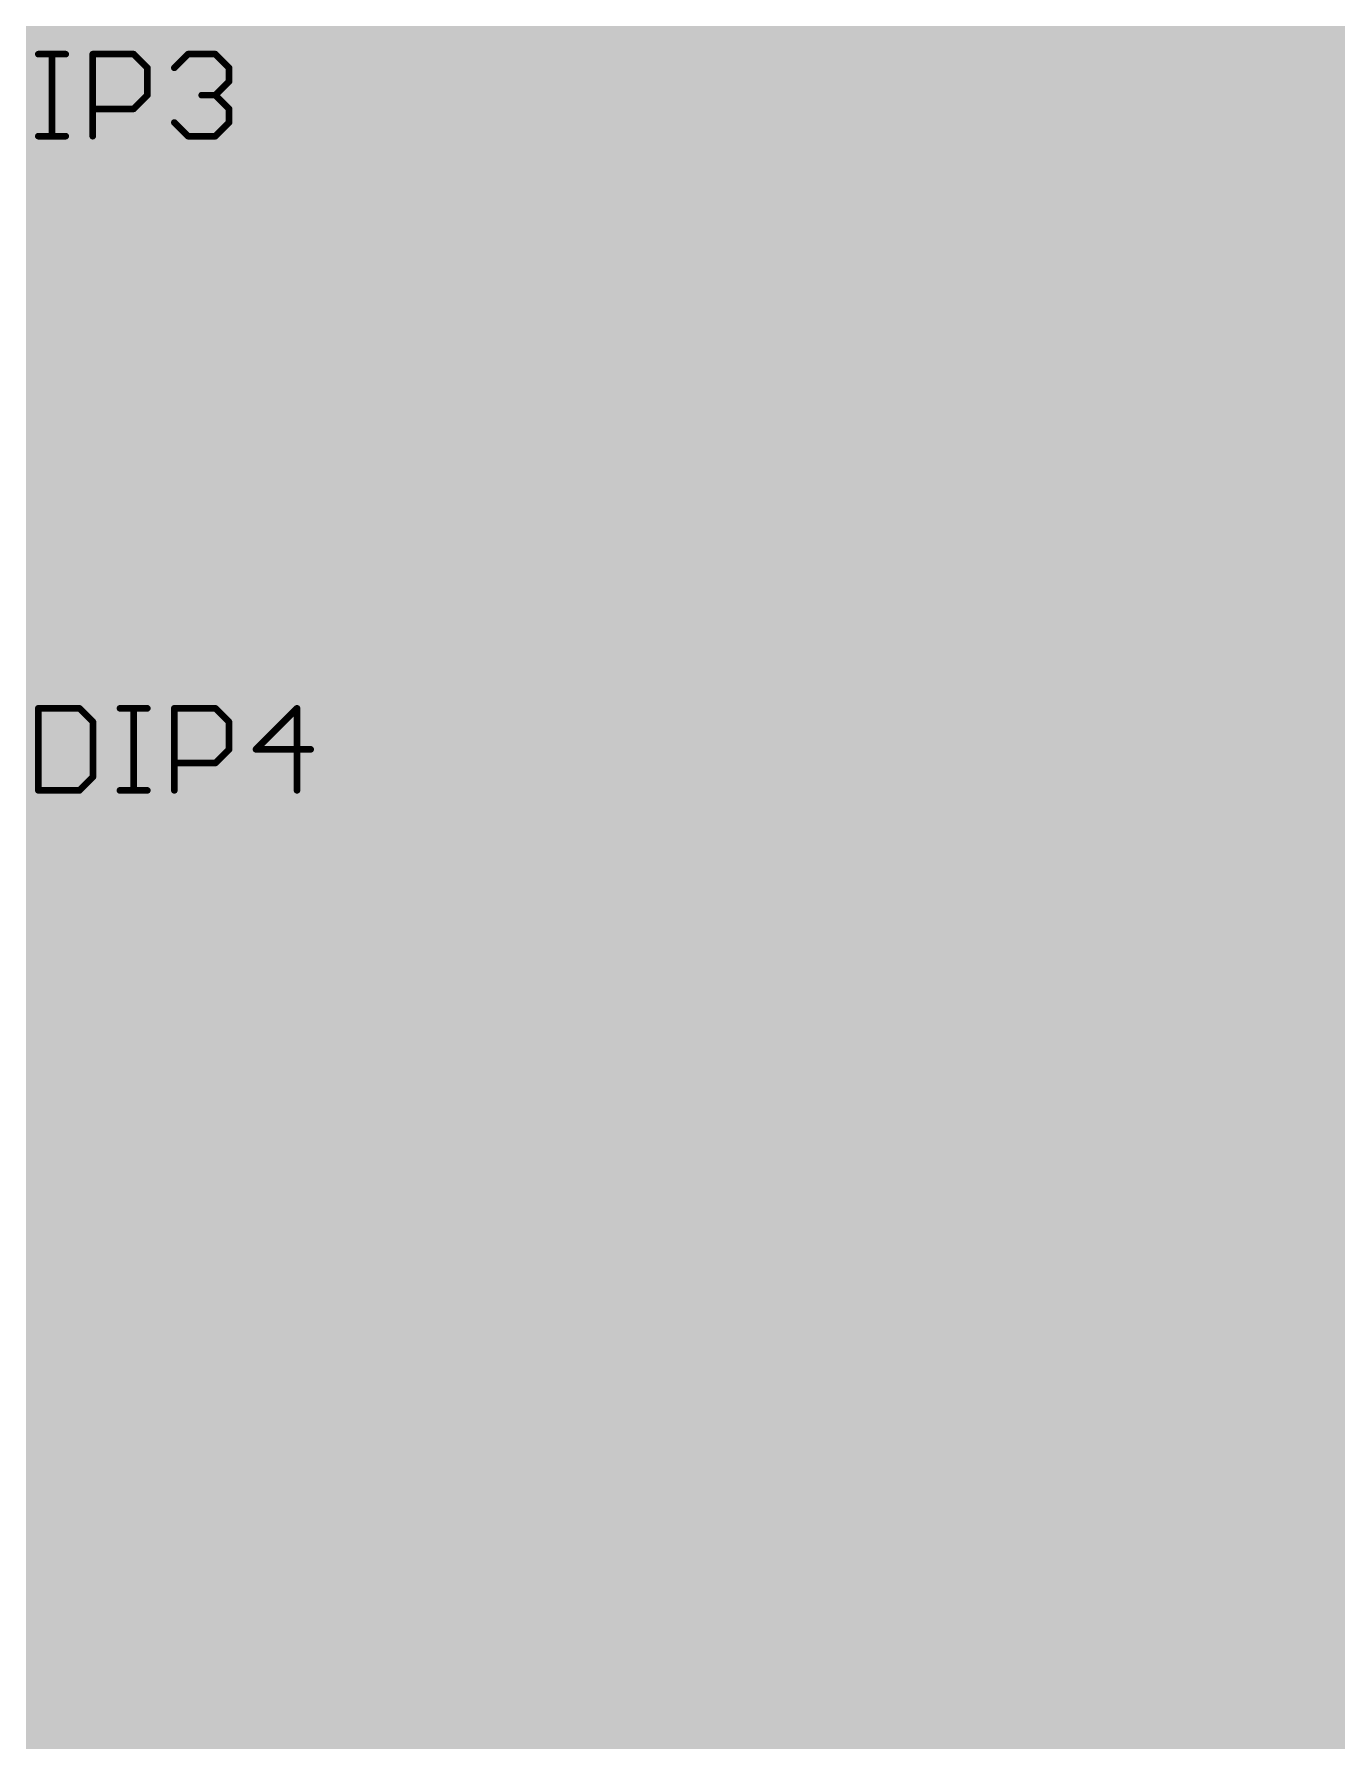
# Model space of a CAD drawing. Extents: x 0 to 10.8, y 0 to 6.1.
# Drawn here: x 4.671 to 5.259, y 1.133 to 1.903 of the extents above; entities that cross this region are included whole.
import ezdxf

# ---------------------------------------------------------------- set-up
doc = ezdxf.new("R2010")
doc.units = 0
for name, color, linetype in [('1', 22, 'CONTINUOUS'), ('16', 175, 'CONTINUOUS'), ('25', 253, 'CONTINUOUS')]:
    doc.layers.add(name, color=color, linetype=linetype)

msp = doc.modelspace()

# ---------------------------------------------------------------- linework, layer by layer
at = {"layer": '1'}
for points, const_width in [([(6.199547, 2.864701), (3.888843, 0.553996)], 0.016), ([(6.24, 2.85), (3.905, 0.515)], 0.032), ([(3.938059, 0.492906), (6.254701, 2.809547)], 0.016), ([(4.503693, 1.904), (5.238846, 1.904)], 0.016), ([(4.487693, 1.888), (5.222846, 1.888)], 0.016), ([(4.485996, 1.872), (5.206846, 1.872)], 0.016), ([(4.485996, 1.856), (5.190846, 1.856)], 0.016), ([(4.485996, 1.84), (5.174846, 1.84)], 0.016), ([(4.485996, 1.824), (5.158846, 1.824)], 0.016), ([(4.485996, 1.808), (5.142846, 1.808)], 0.016), ([(5.253154, 1.808), (7.504591, 1.808)], 0.016), ([(4.485996, 1.792), (5.126846, 1.792)], 0.016), ([(5.237154, 1.792), (7.514465, 1.792)], 0.016), ([(4.485996, 1.776), (5.110846, 1.776)], 0.016), ([(5.221154, 1.776), (7.514465, 1.776)], 0.016), ([(4.485996, 1.76), (5.094846, 1.76)], 0.016), ([(5.205154, 1.76), (7.514465, 1.76)], 0.016), ([(4.485996, 1.744), (5.078846, 1.744)], 0.016), ([(5.189154, 1.744), (7.514465, 1.744)], 0.016), ([(4.485996, 1.728), (5.062846, 1.728)], 0.016), ([(5.173154, 1.728), (7.514465, 1.728)], 0.016), ([(4.485996, 1.712), (5.046846, 1.712)], 0.016), ([(5.157154, 1.712), (7.514465, 1.712)], 0.016), ([(4.485996, 1.696), (5.030846, 1.696)], 0.016), ([(5.141154, 1.696), (7.514465, 1.696)], 0.016), ([(4.485996, 1.68), (5.014846, 1.68)], 0.016), ([(5.125154, 1.68), (7.514465, 1.68)], 0.016), ([(4.485996, 1.664), (4.998846, 1.664)], 0.016), ([(5.109154, 1.664), (7.514465, 1.664)], 0.016), ([(4.485996, 1.648), (4.982846, 1.648)], 0.016), ([(5.093154, 1.648), (7.514465, 1.648)], 0.016), ([(4.485996, 1.632), (4.966846, 1.632)], 0.016), ([(5.077154, 1.632), (7.514465, 1.632)], 0.016), ([(4.480693, 1.616), (4.950846, 1.616)], 0.016), ([(5.061154, 1.616), (7.514465, 1.616)], 0.016), ([(4.464693, 1.6), (4.934846, 1.6)], 0.016), ([(5.045154, 1.6), (7.514465, 1.6)], 0.016), ([(4.448693, 1.584), (4.918846, 1.584)], 0.016), ([(5.029154, 1.584), (7.514465, 1.584)], 0.016), ([(4.44139, 1.568), (4.902846, 1.568)], 0.016), ([(5.013154, 1.568), (7.514465, 1.568)], 0.016), ([(4.44139, 1.552), (4.886846, 1.552)], 0.016), ([(4.997154, 1.552), (7.514465, 1.552)], 0.016), ([(4.441303, 1.536), (4.870846, 1.536)], 0.016), ([(4.981154, 1.536), (7.514465, 1.536)], 0.016), ([(4.438524, 1.52), (4.854846, 1.52)], 0.016), ([(4.965154, 1.52), (7.514465, 1.52)], 0.016), ([(4.44339, 1.504), (4.838846, 1.504)], 0.016), ([(4.949154, 1.504), (7.514465, 1.504)], 0.016), ([(4.44339, 1.488), (4.822846, 1.488)], 0.016), ([(4.933154, 1.488), (7.514465, 1.488)], 0.016), ([(4.44339, 1.472), (4.806846, 1.472)], 0.016), ([(4.917154, 1.472), (7.514465, 1.472)], 0.016), ([(4.44339, 1.456), (4.790846, 1.456)], 0.016), ([(4.901154, 1.456), (7.514465, 1.456)], 0.016), ([(4.443295, 1.44), (4.774846, 1.44)], 0.016), ([(4.885154, 1.44), (7.514465, 1.44)], 0.016), ([(3.553843, 1.424), (4.758846, 1.424)], 0.016), ([(4.869154, 1.424), (7.514465, 1.424)], 0.016), ([(4.404378, 1.408), (4.742846, 1.408)], 0.016), ([(4.853154, 1.408), (6.21137, 1.408)], 0.016), ([(4.430386, 1.392), (4.726846, 1.392)], 0.016), ([(4.837154, 1.392), (6.185358, 1.392)], 0.016), ([(4.446386, 1.376), (4.710846, 1.376)], 0.016), ([(4.821154, 1.376), (6.169358, 1.376)], 0.016), ([(4.458748, 1.36), (4.694846, 1.36)], 0.016), ([(4.805154, 1.36), (6.157, 1.36)], 0.016), ([(4.467988, 1.344), (4.678846, 1.344)], 0.016), ([(4.789154, 1.344), (6.14776, 1.344)], 0.016), ([(4.773154, 1.328), (6.14135, 1.328)], 0.016), ([(4.757154, 1.312), (6.137067, 1.312)], 0.016), ([(4.741154, 1.296), (6.134394, 1.296)], 0.016), ([(4.725154, 1.28), (6.134394, 1.28)], 0.016), ([(4.709154, 1.264), (6.134843, 1.264)], 0.016), ([(4.693154, 1.248), (6.13913, 1.248)], 0.016), ([(4.677154, 1.232), (6.143413, 1.232)], 0.016), ([(4.661154, 1.216), (6.152213, 1.216)], 0.016), ([(4.645154, 1.2), (6.161453, 1.2)], 0.016), ([(4.629154, 1.184), (6.177071, 1.184)], 0.016), ([(4.613154, 1.168), (6.197016, 1.168)], 0.016), ([(4.597154, 1.152), (6.231157, 1.152)], 0.016), ([(4.581154, 1.136), (7.514465, 1.136)], 0.016)]:
    msp.add_lwpolyline(points, dxfattribs=dict(at, const_width=const_width))
at = {"layer": '1', "const_width": 0.008}
for points in [[(5.238846, 1.9, 1), (5.238846, 1.908)], [(5.222846, 1.884, 1), (5.222846, 1.892)], [(5.206846, 1.868, 1), (5.206846, 1.876)], [(5.190846, 1.852, 1), (5.190846, 1.86)], [(5.174846, 1.836, 1), (5.174846, 1.844)], [(5.158846, 1.82, 1), (5.158846, 1.828)], [(5.142846, 1.804, 1), (5.142846, 1.812)], [(5.253154, 1.812, 1), (5.253154, 1.804)], [(5.126846, 1.788, 1), (5.126846, 1.796)], [(5.237154, 1.796, 1), (5.237154, 1.788)], [(5.110846, 1.772, 1), (5.110846, 1.78)], [(5.221154, 1.78, 1), (5.221154, 1.772)], [(5.094846, 1.756, 1), (5.094846, 1.764)], [(5.205154, 1.764, 1), (5.205154, 1.756)], [(5.078846, 1.74, 1), (5.078846, 1.748)], [(5.189154, 1.748, 1), (5.189154, 1.74)], [(5.062846, 1.724, 1), (5.062846, 1.732)], [(5.173154, 1.732, 1), (5.173154, 1.724)], [(5.046846, 1.708, 1), (5.046846, 1.716)], [(5.157154, 1.716, 1), (5.157154, 1.708)], [(5.030846, 1.692, 1), (5.030846, 1.7)], [(5.141154, 1.7, 1), (5.141154, 1.692)], [(5.014846, 1.676, 1), (5.014846, 1.684)], [(5.125154, 1.684, 1), (5.125154, 1.676)], [(4.998846, 1.66, 1), (4.998846, 1.668)], [(5.109154, 1.668, 1), (5.109154, 1.66)], [(4.982846, 1.644, 1), (4.982846, 1.652)], [(5.093154, 1.652, 1), (5.093154, 1.644)], [(4.966846, 1.628, 1), (4.966846, 1.636)], [(5.077154, 1.636, 1), (5.077154, 1.628)], [(4.950846, 1.612, 1), (4.950846, 1.62)], [(5.061154, 1.62, 1), (5.061154, 1.612)], [(4.934846, 1.596, 1), (4.934846, 1.604)], [(5.045154, 1.604, 1), (5.045154, 1.596)], [(4.918846, 1.58, 1), (4.918846, 1.588)], [(5.029154, 1.588, 1), (5.029154, 1.58)], [(4.902846, 1.564, 1), (4.902846, 1.572)], [(5.013154, 1.572, 1), (5.013154, 1.564)], [(4.886846, 1.548, 1), (4.886846, 1.556)], [(4.997154, 1.556, 1), (4.997154, 1.548)], [(4.870846, 1.532, 1), (4.870846, 1.54)], [(4.981154, 1.54, 1), (4.981154, 1.532)], [(4.854846, 1.516, 1), (4.854846, 1.524)], [(4.965154, 1.524, 1), (4.965154, 1.516)], [(4.838846, 1.5, 1), (4.838846, 1.508)], [(4.949154, 1.508, 1), (4.949154, 1.5)], [(4.822846, 1.484, 1), (4.822846, 1.492)], [(4.933154, 1.492, 1), (4.933154, 1.484)], [(4.806846, 1.468, 1), (4.806846, 1.476)], [(4.917154, 1.476, 1), (4.917154, 1.468)], [(4.790846, 1.452, 1), (4.790846, 1.46)], [(4.901154, 1.46, 1), (4.901154, 1.452)], [(4.774846, 1.436, 1), (4.774846, 1.444)], [(4.885154, 1.444, 1), (4.885154, 1.436)], [(4.758846, 1.42, 1), (4.758846, 1.428)], [(4.869154, 1.428, 1), (4.869154, 1.42)], [(4.742846, 1.404, 1), (4.742846, 1.412)], [(4.853154, 1.412, 1), (4.853154, 1.404)], [(4.726846, 1.388, 1), (4.726846, 1.396)], [(4.837154, 1.396, 1), (4.837154, 1.388)], [(4.710846, 1.372, 1), (4.710846, 1.38)], [(4.821154, 1.38, 1), (4.821154, 1.372)], [(4.694846, 1.356, 1), (4.694846, 1.364)], [(4.805154, 1.364, 1), (4.805154, 1.356)], [(4.678846, 1.34, 1), (4.678846, 1.348)], [(4.789154, 1.348, 1), (4.789154, 1.34)], [(4.773154, 1.332, 1), (4.773154, 1.324)], [(4.757154, 1.316, 1), (4.757154, 1.308)], [(4.741154, 1.3, 1), (4.741154, 1.292)], [(4.725154, 1.284, 1), (4.725154, 1.276)], [(4.709154, 1.268, 1), (4.709154, 1.26)], [(4.693154, 1.252, 1), (4.693154, 1.244)], [(4.677154, 1.236, 1), (4.677154, 1.228)]]:
    msp.add_lwpolyline(points, format="xyb", dxfattribs=at)
at = {"layer": '16', "const_width": 0.016}
for points in [[(4.44139, 1.904), (8.186299, 1.904)], [(4.44139, 1.888), (8.202299, 1.888)], [(4.44139, 1.872), (8.218299, 1.872)], [(4.44139, 1.856), (8.234299, 1.856)], [(4.44139, 1.84), (9.030299, 1.84)], [(4.333114, 1.824), (9.046299, 1.824)], [(4.44139, 1.808), (9.062299, 1.808)], [(4.44139, 1.792), (9.078299, 1.792)], [(4.44139, 1.776), (9.094299, 1.776)], [(4.44139, 1.76), (9.110299, 1.76)], [(4.44139, 1.744), (9.126299, 1.744)], [(4.433303, 1.728), (9.142299, 1.728)], [(4.44139, 1.712), (9.158299, 1.712)], [(4.44139, 1.696), (9.174299, 1.696)], [(4.44139, 1.68), (9.190299, 1.68)], [(4.44139, 1.664), (9.206299, 1.664)], [(4.44139, 1.648), (9.222299, 1.648)], [(4.437303, 1.632), (9.238299, 1.632)], [(4.439693, 1.616), (9.254299, 1.616)], [(4.44139, 1.6), (9.270299, 1.6)], [(4.44139, 1.584), (9.286299, 1.584)], [(4.44139, 1.568), (9.992299, 1.568)], [(4.44139, 1.552), (10.008299, 1.552)], [(4.441303, 1.536), (10.024299, 1.536)], [(4.438524, 1.52), (10.040299, 1.52)], [(4.44339, 1.504), (10.056299, 1.504)], [(4.44339, 1.488), (10.072299, 1.488)], [(4.44339, 1.472), (10.088299, 1.472)], [(4.44339, 1.456), (10.104299, 1.456)], [(4.443295, 1.44), (10.120299, 1.44)], [(3.553843, 1.424), (10.136299, 1.424)], [(4.384886, 1.408), (6.230862, 1.408)], [(4.417346, 1.392), (6.198402, 1.392)], [(4.435965, 1.376), (6.17978, 1.376)], [(4.450236, 1.36), (6.165512, 1.36)], [(4.459472, 1.344), (6.156276, 1.344)], [(4.466764, 1.328), (6.148984, 1.328)], [(4.471051, 1.312), (6.144697, 1.312)], [(4.47398, 1.296), (6.141764, 1.296)], [(4.47398, 1.28), (6.141764, 1.28)], [(4.473268, 1.264), (6.142472, 1.264)], [(4.46898, 1.248), (6.14676, 1.248)], [(4.464256, 1.232), (6.151484, 1.232)], [(4.455016, 1.216), (6.160724, 1.216)], [(4.444252, 1.2), (6.171492, 1.2)], [(4.428252, 1.184), (6.187492, 1.184)], [(4.403984, 1.168), (6.211756, 1.168)], [(2.012154, 1.152), (8.766, 1.152)], [(1.996154, 1.136), (8.766, 1.136)]]:
    msp.add_lwpolyline(points, dxfattribs=at)
at = {"layer": '25', "const_width": 0.003}
for points in [[(4.673142, 1.894122), (4.685484, 1.894122)], [(4.679311, 1.857091), (4.679311, 1.894122)], [(4.697693, 1.857091), (4.697693, 1.894122)], [(4.697693, 1.894122), (4.716209, 1.894122)], [(4.716209, 1.894122), (4.722378, 1.887949)], [(4.734524, 1.887949), (4.740693, 1.894122)], [(4.740693, 1.894122), (4.753039, 1.894122)], [(4.753039, 1.894122), (4.759209, 1.887949)], [(4.722378, 1.887949), (4.722378, 1.875606)], [(4.759209, 1.887949), (4.759209, 1.881776)], [(4.759209, 1.881776), (4.753039, 1.875606)], [(4.722378, 1.875606), (4.716209, 1.869433)], [(4.753039, 1.875606), (4.746866, 1.875606)], [(4.753039, 1.875606), (4.759209, 1.869433)], [(4.716209, 1.869433), (4.697693, 1.869433)], [(4.740693, 1.857091), (4.734524, 1.86326)], [(4.759209, 1.86326), (4.753039, 1.857091)], [(4.759209, 1.869433), (4.759209, 1.86326)], [(4.673142, 1.857091), (4.685484, 1.857091)], [(4.753039, 1.857091), (4.740693, 1.857091)], [(4.673142, 1.59889), (4.673142, 1.561858)], [(4.691657, 1.59889), (4.673142, 1.59889)], [(4.697827, 1.592717), (4.691657, 1.59889)], [(4.709972, 1.59889), (4.722315, 1.59889)], [(4.716142, 1.561858), (4.716142, 1.59889)], [(4.734524, 1.561858), (4.734524, 1.59889)], [(4.734524, 1.59889), (4.753039, 1.59889)], [(4.753039, 1.59889), (4.759209, 1.592717)], [(4.78987, 1.59889), (4.771354, 1.580374)], [(4.78987, 1.561858), (4.78987, 1.59889)], [(4.697827, 1.568028), (4.697827, 1.592717)], [(4.759209, 1.592717), (4.759209, 1.580374)], [(4.759209, 1.580374), (4.753039, 1.574201)], [(4.771354, 1.580374), (4.796039, 1.580374)], [(4.753039, 1.574201), (4.734524, 1.574201)], [(4.691657, 1.561858), (4.697827, 1.568028)], [(4.673142, 1.561858), (4.691657, 1.561858)], [(4.709972, 1.561858), (4.722315, 1.561858)]]:
    msp.add_lwpolyline(points, dxfattribs=at)
at = {"layer": '25', "const_width": 0.0015}
for points in [[(4.673142, 1.894872, 1), (4.673142, 1.893372)], [(4.680061, 1.894122, 1), (4.678561, 1.894122)], [(4.685484, 1.893372, 1), (4.685484, 1.894872)], [(4.698443, 1.894122, 1), (4.696943, 1.894122)], [(4.697693, 1.894872, 1), (4.697693, 1.893372)], [(4.716739, 1.894652, 1), (4.715678, 1.893592)], [(4.716209, 1.893372, 1), (4.716209, 1.894872)], [(4.740693, 1.894872, 1), (4.740693, 1.893372)], [(4.741223, 1.893592, 1), (4.740162, 1.894652)], [(4.75357, 1.894652, 1), (4.752509, 1.893592)], [(4.753039, 1.893372, 1), (4.753039, 1.894872)], [(4.723128, 1.887949, 1), (4.721628, 1.887949)], [(4.721847, 1.887419, 1), (4.722908, 1.888479)], [(4.733993, 1.888479, 1), (4.735054, 1.887419)], [(4.759959, 1.887949, 1), (4.758459, 1.887949)], [(4.758678, 1.887419, 1), (4.759739, 1.888479)], [(4.758459, 1.881776, 1), (4.759959, 1.881776)], [(4.759739, 1.881245, 1), (4.758678, 1.882306)], [(4.721628, 1.875606, 1), (4.723128, 1.875606)], [(4.722908, 1.875076, 1), (4.721847, 1.876136)], [(4.746866, 1.876356, 1), (4.746866, 1.874856)], [(4.752509, 1.876137, 1), (4.75357, 1.875076)], [(4.75357, 1.876136, 1), (4.752509, 1.875076)], [(4.753039, 1.874856, 1), (4.753039, 1.876356)], [(4.697693, 1.870183, 1), (4.697693, 1.868683)], [(4.715678, 1.869963, 1), (4.716739, 1.868903)], [(4.716209, 1.868683, 1), (4.716209, 1.870183)], [(4.735054, 1.86379, 1), (4.733993, 1.86273)], [(4.759959, 1.869433, 1), (4.758459, 1.869433)], [(4.758459, 1.86326, 1), (4.759959, 1.86326)], [(4.758678, 1.868903, 1), (4.759739, 1.869963)], [(4.759739, 1.86273, 1), (4.758678, 1.86379)], [(4.673142, 1.857841, 1), (4.673142, 1.856341)], [(4.678561, 1.857091, 1), (4.680061, 1.857091)], [(4.685484, 1.856341, 1), (4.685484, 1.857841)], [(4.696943, 1.857091, 1), (4.698443, 1.857091)], [(4.740693, 1.857841, 1), (4.740693, 1.856341)], [(4.740163, 1.85656, 1), (4.741223, 1.857621)], [(4.752509, 1.857621, 1), (4.75357, 1.85656)], [(4.753039, 1.856341, 1), (4.753039, 1.857841)], [(4.673892, 1.59889, 1), (4.672392, 1.59889)], [(4.673142, 1.59964, 1), (4.673142, 1.59814)], [(4.692188, 1.59942, 1), (4.691127, 1.59836)], [(4.691657, 1.59814, 1), (4.691657, 1.59964)], [(4.709972, 1.59964, 1), (4.709972, 1.59814)], [(4.716892, 1.59889, 1), (4.715392, 1.59889)], [(4.722315, 1.59814, 1), (4.722315, 1.59964)], [(4.735274, 1.59889, 1), (4.733774, 1.59889)], [(4.734524, 1.59964, 1), (4.734524, 1.59814)], [(4.75357, 1.59942, 1), (4.752509, 1.59836)], [(4.753039, 1.59814, 1), (4.753039, 1.59964)], [(4.79062, 1.59889, 1), (4.78912, 1.59889)], [(4.7904, 1.598359, 1), (4.78934, 1.59942)], [(4.698577, 1.592717, 1), (4.697077, 1.592717)], [(4.697296, 1.592186, 1), (4.698357, 1.593247)], [(4.759959, 1.592717, 1), (4.758459, 1.592717)], [(4.758678, 1.592186, 1), (4.759739, 1.593247)], [(4.758459, 1.580374, 1), (4.759959, 1.580374)], [(4.759739, 1.579844, 1), (4.758678, 1.580904)], [(4.771354, 1.581124, 1), (4.771354, 1.579624)], [(4.770824, 1.580904, 1), (4.771885, 1.579844)], [(4.796039, 1.579624, 1), (4.796039, 1.581124)], [(4.734524, 1.574951, 1), (4.734524, 1.573451)], [(4.752509, 1.574731, 1), (4.75357, 1.573671)], [(4.753039, 1.573451, 1), (4.753039, 1.574951)], [(4.697077, 1.568028, 1), (4.698577, 1.568028)], [(4.698357, 1.567497, 1), (4.697296, 1.568558)], [(4.673142, 1.562608, 1), (4.673142, 1.561108)], [(4.672392, 1.561858, 1), (4.673892, 1.561858)], [(4.691127, 1.562389, 1), (4.692188, 1.561328)], [(4.691657, 1.561108, 1), (4.691657, 1.562608)], [(4.709972, 1.562608, 1), (4.709972, 1.561108)], [(4.715392, 1.561858, 1), (4.716892, 1.561858)], [(4.722315, 1.561108, 1), (4.722315, 1.562608)], [(4.733774, 1.561858, 1), (4.735274, 1.561858)], [(4.78912, 1.561858, 1), (4.79062, 1.561858)]]:
    msp.add_lwpolyline(points, format="xyb", dxfattribs=at)

doc.saveas('drawing.dxf')
